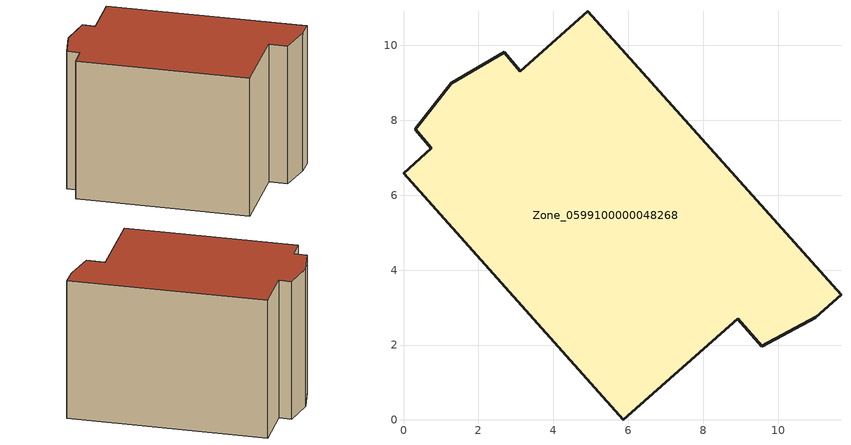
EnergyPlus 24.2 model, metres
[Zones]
Zone_0599100000048268
 floor ground (C_G): 11,2.75 9.56,1.97 8.92,2.7 5.86,0 0,6.58 0.74,7.26 0.31,7.76 1.27,8.99 2.69,9.82 3.11,9.31 4.92,10.92 11.68,3.34 z1.78
 wall outside (C_F): 11,2.75 11.68,3.34 4.92,10.92 3.11,9.31 2.69,9.82 1.27,8.99 0.31,7.76 0.74,7.26 0,6.58 5.86,0 8.92,2.7 9.56,1.97 11,2.75 z1.78:9.28
 roof outside (C_R): 9.56,1.97 11,2.75 11.68,3.34 4.92,10.92 3.11,9.31 2.69,9.82 1.27,8.99 0.31,7.76 0.74,7.26 0,6.58 5.86,0 8.92,2.7 z9.28
[BUILDING]
Pand.0599100000048268: North Axis=0; Terrain=City; Loads Convergence Tolerance Value=0.04; Temperature Convergence Tolerance Value=0.4; Solar Distribution=FullExterior; Maximum Number of Warmup Days=25; Minimum Number of Warmup Days=1
[Site:Location]
Rotterdam.The.Hague.AP_ZH_NLD Design_Conditions: Latitude=51.96; Longitude=4.45; Time Zone=1; Elevation=-4.5
[SITE:GROUNDTEMPERATURE:BUILDINGSURFACE]
18, 18, 18, 18, 18, 18, 18, 18, 18, 18, 18, 18
[MATERIAL] Thermal Absorptance=0.9; Solar Absorptance=0.7; Visible Absorptance=0.7
Name | Roughness | Thickness | Conductivity | Density | Specific Heat
G.TC.1946 | MediumSmooth | 0.15 | 1 | 540 | 1210
F.TC.1946 | Rough | 0.3 | 0.857143 | 1920 | 840
R.TC.1946 | MediumRough | 0.2 | 0.909091 | 1500 | 1000
[CONSTRUCTION]
C_G: G.TC.1946
C_F: F.TC.1946
C_R: R.TC.1946
[ZONE]
Zone_0599100000048268: Type=1; Multiplier=1; Ceiling Height=Autocalculate; Volume=Autocalculate; Floor Area=autocalculate; Part of Total Floor Area=Yes
[ZONEINFILTRATION:DESIGNFLOWRATE]
Infil_Zone_0599100000048268: Zone or ZoneList or Space or SpaceList=Zone_0599100000048268; Schedule=AlwaysOn; Design Flow Rate Calculation Method=Flow/Area; Flow Rate per Floor Area=0.003; Constant Term Coefficient=1; Temperature Term Coefficient=0; Velocity Term Coefficient=0; Velocity Squared Term Coefficient=0
[HVACTEMPLATE:ZONE:IDEALLOADSAIRSYSTEM]
Zone_0599100000048268: Maximum Heating Supply Air Temperature=50; Minimum Cooling Supply Air Temperature=13; Maximum Heating Supply Air Humidity Ratio=0.0156; Minimum Cooling Supply Air Humidity Ratio=0.0077; Heating Limit=NoLimit; Cooling Limit=NoLimit; Dehumidification Control Type=ConstantSensibleHeatRatio; Cooling Sensible Heat Ratio=0.7; Dehumidification Setpoint=60; Humidification Control Type=None; Humidification Setpoint=30; Outdoor Air Method=None; Outdoor Air Flow Rate per Person=0.00944; Outdoor Air Flow Rate per Zone Floor Area=0; Outdoor Air Flow Rate per Zone=0; Demand Controlled Ventilation Type=None; Outdoor Air Economizer Type=NoEconomizer; Heat Recovery Type=None; Sensible Heat Recovery Effectiveness=0.7; Latent Heat Recovery Effectiveness=0.65
[ZONECONTROL:THERMOSTAT]
ThermostatControl_Zone_0599100000048268: Zone or ZoneList=Zone_0599100000048268; Control Type Schedule=DualSetpointControlType; Control 1=Thermostat_Zone_0599100000048268; Temperature Difference Between Cutout And Setpoint=0
[THERMOSTATSETPOINT:DUALSETPOINT]
Thermostat_Zone_0599100000048268: Heating Setpoint Temperature Schedule=HeatingSetpoint_Zone_0599100000048268; Cooling Setpoint Temperature Schedule=CoolingSetpoint_Zone_0599100000048268
[SCHEDULE:COMPACT]
HeatingSetpoint_Zone_0599100000048268: Through: 12/31, For: AllDays, Until: 24:00, 21
CoolingSetpoint_Zone_0599100000048268: Through: 12/31, For: AllDays, Until: 24:00, 24
DualSetpointControlType: Through: 12/31, For: AllDays, Until: 24:00, 4
AlwaysOn: Through: 12/31, For: AllDays, Until: 24:00, 1
